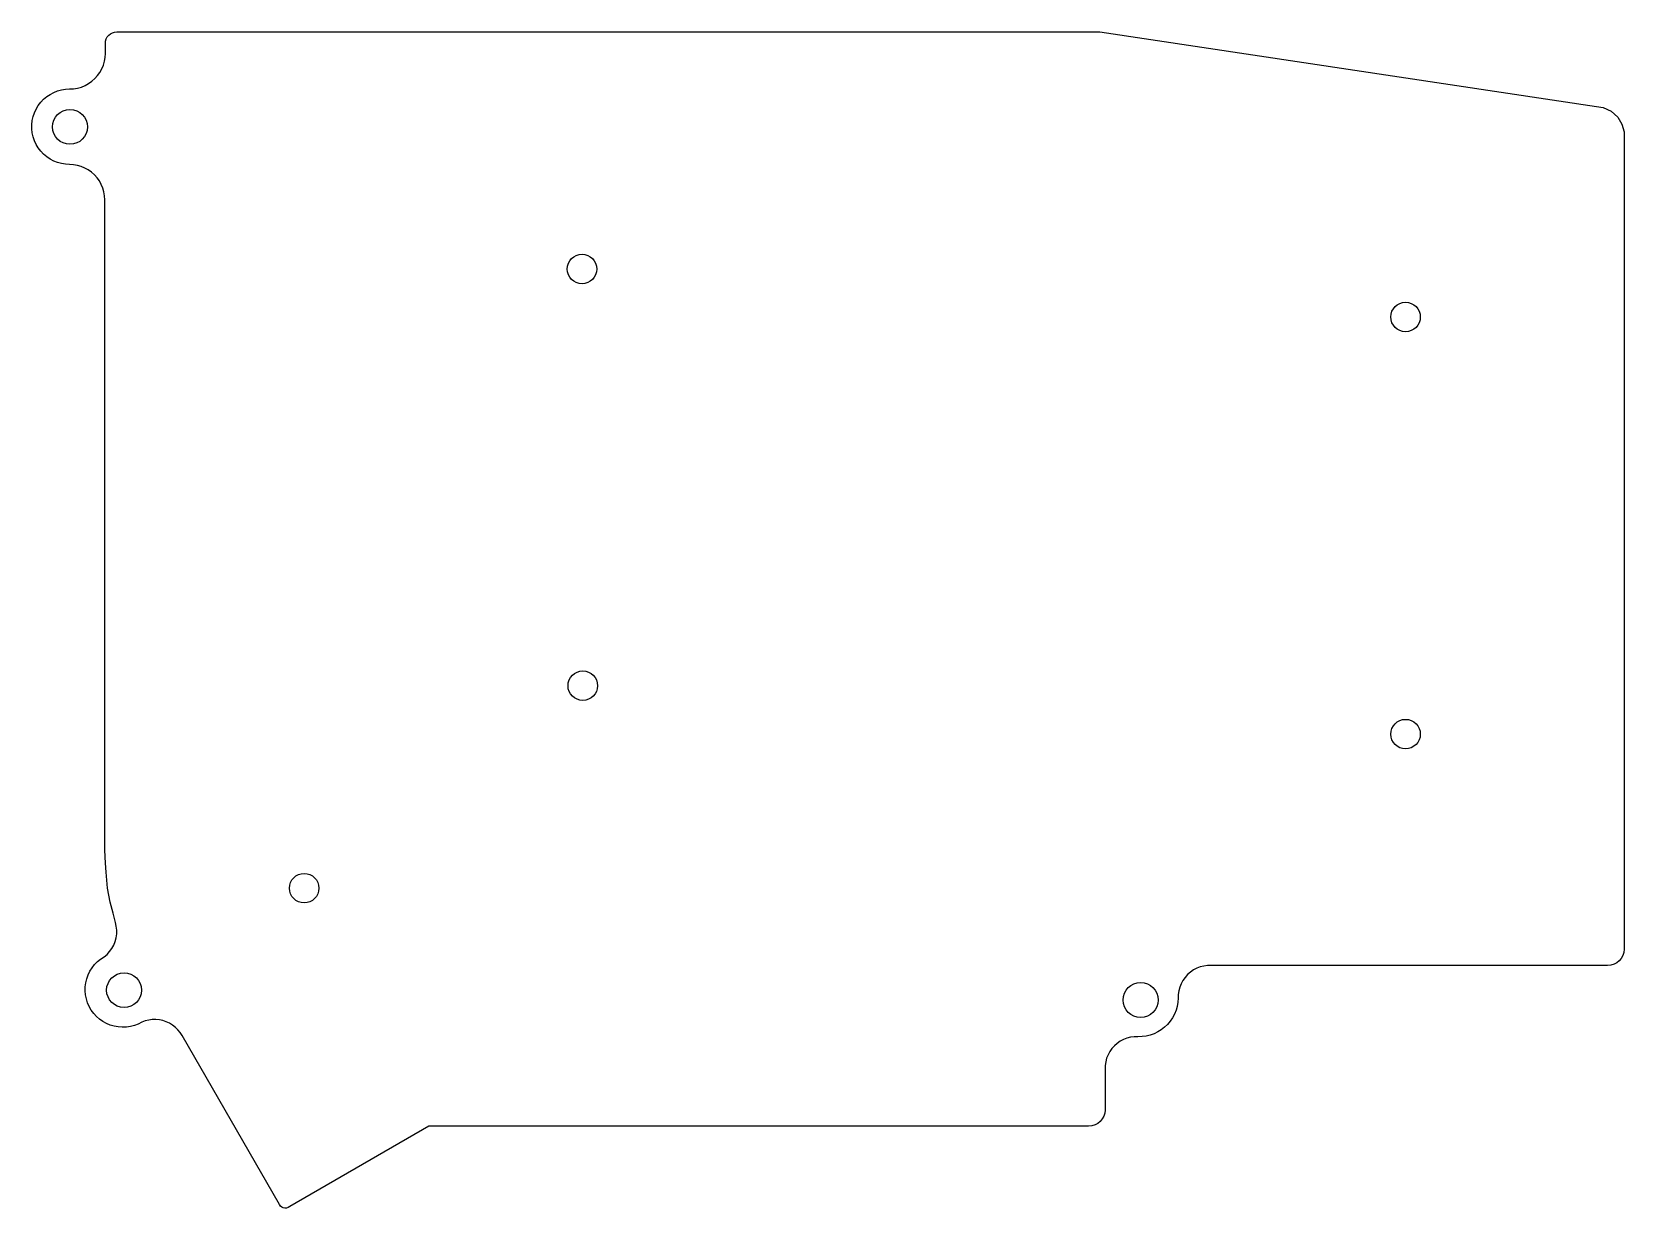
# Model space of a CAD drawing. Extents: x -2 to 144, y -107 to 1.
import ezdxf

# ---------------------------------------------------------------- set-up
doc = ezdxf.new("R2010")
doc.units = 0
doc.layers.get('0').update_dxf_attribs({"linetype": 'continuous'})

# ---------------------------------------------------------------- blocks, each defined once
blk = doc.blocks.new('FACEFEAT')
at = {"color": 0}
for p, q in [((4.64, -0.0541), (4.661983, 0.161525)), ((4.661983, 0.161525), (4.723117, 0.358685)), ((4.723117, 0.358685), (4.819869, 0.537051)), ((4.819869, 0.537051), (4.94803, 0.692417)), ((4.94803, 0.692417), (5.103397, 0.820579)), ((5.103397, 0.820579), (5.281763, 0.91733)), ((5.281763, 0.91733), (5.478922, 0.978465)), ((5.478922, 0.978465), (5.6941, 1)), ((5.6941, 1), (95.6437, 1.0033)), ((95.6437, 1.0033), (141.73522, -5.931055)), ((4.559554, -1.6973), (4.620226, -1.335767)), ((4.620226, -1.335767), (4.6397, -0.9697)), ((4.6397, -0.9697), (4.64, -0.0541)), ((3.928778, -3.00813), (4.141133, -2.709311)), ((4.141133, -2.709311), (4.318473, -2.388471)), ((4.318473, -2.388471), (4.458541, -2.049697)), ((4.458541, -2.049697), (4.559554, -1.6973)), ((0.264413, -4.409728), (0.625437, -4.309491)), ((0.625437, -4.309491), (0.995181, -4.248875)), ((0.995181, -4.248875), (1.369312, -4.22859)), ((1.369312, -4.22859), (1.735446, -4.210329)), ((1.735446, -4.210329), (2.097192, -4.15094)), ((2.097192, -4.15094), (2.449945, -4.051178)), ((2.449945, -4.051178), (2.789215, -3.912313)), ((2.789215, -3.912313), (3.110681, -3.736113)), ((3.110681, -3.736113), (3.410252, -3.52482)), ((3.410252, -3.52482), (3.684113, -3.281125)), ((3.684113, -3.281125), (3.928778, -3.00813)), ((-1.687959, -6.068088), (-1.494791, -5.74704)), ((-1.494791, -5.74704), (-1.268045, -5.44876)), ((-1.268045, -5.44876), (-1.010377, -5.176744)), ((-1.010377, -5.176744), (-0.72481, -4.934181)), ((-0.72481, -4.934181), (-0.414691, -4.723915)), ((-0.414691, -4.723915), (-0.083656, -4.548412)), ((-0.083656, -4.548412), (0.264413, -4.409728)), ((-2.085975, -7.50161), (-2.045465, -7.129126)), ((-2.045465, -7.129126), (-1.96492, -6.763205)), ((-1.96492, -6.763205), (-1.845284, -6.408138)), ((-1.845284, -6.408138), (-1.687959, -6.068088)), ((141.73522, -5.931055), (142.451591, -6.27609)), ((142.451591, -6.27609), (143.07312, -6.8199)), ((143.07312, -6.8199), (143.44142, -7.4549)), ((-2.085975, -7.87629), (-2.085975, -7.50161)), ((-2.045465, -8.248774), (-2.085975, -7.87629)), ((-1.96492, -8.614695), (-2.045465, -8.248774)), ((-1.845284, -8.969762), (-1.96492, -8.614695)), ((143.44142, -7.4549), (143.64462, -8.1661)), ((143.64462, -8.1661), (143.64462, -82.9945)), ((-1.687959, -9.309812), (-1.845284, -8.969762)), ((-1.494791, -9.63086), (-1.687959, -9.309812)), ((-1.268045, -9.92914), (-1.494791, -9.63086)), ((-1.010377, -10.201156), (-1.268045, -9.92914)), ((-0.72481, -10.443719), (-1.010377, -10.201156)), ((-0.414691, -10.653985), (-0.72481, -10.443719)), ((-0.083656, -10.829488), (-0.414691, -10.653985)), ((0.264413, -10.968172), (-0.083656, -10.829488)), ((0.625437, -11.068409), (0.264413, -10.968172)), ((0.995181, -11.129025), (0.625437, -11.068409)), ((1.369312, -11.149312), (0.995181, -11.129025)), ((1.72988, -11.169562), (1.369312, -11.149312)), ((2.085914, -11.230056), (1.72988, -11.169562)), ((2.432936, -11.330033), (2.085914, -11.230056)), ((2.766582, -11.468234), (2.432936, -11.330033)), ((3.082656, -11.642924), (2.766582, -11.468234)), ((3.377184, -11.851904), (3.082656, -11.642924)), ((3.646462, -12.092546), (3.377184, -11.851904)), ((3.887104, -12.361825), (3.646462, -12.092546)), ((4.096083, -12.656354), (3.887104, -12.361825)), ((4.270771, -12.972429), (4.096083, -12.656354)), ((4.408971, -13.306076), (4.270771, -12.972429)), ((4.508947, -13.653098), (4.408971, -13.306076)), ((4.569439, -14.009132), (4.508947, -13.653098)), ((4.5897, -14.3697), (4.569439, -14.009132)), ((4.5847, -73.9267), (4.5897, -14.3697)), ((4.6482, -75.1332), (4.5847, -73.9267)), ((4.7117, -75.9587), (4.6482, -75.1332)), ((4.8387, -77.4192), (4.7117, -75.9587)), ((5.0927, -78.6892), (4.8387, -77.4192)), ((5.3594, -79.7052), (5.0927, -78.6892)), ((5.560654, -80.568732), (5.3594, -79.7052)), ((5.644428, -80.910786), (5.560654, -80.568732)), ((5.685111, -81.260592), (5.644428, -80.910786)), ((5.682076, -81.612742), (5.685111, -81.260592)), ((5.036079, -83.221579), (5.243733, -82.937152)), ((5.243733, -82.937152), (5.41449, -82.629157)), ((5.41449, -82.629157), (5.545712, -82.302354)), ((5.545712, -82.302354), (5.635369, -81.961795)), ((5.635369, -81.961795), (5.682076, -81.612742)), ((143.64462, -82.9945), (143.607072, -83.308331)), ((3.425065, -84.706028), (3.657157, -84.411895)), ((3.657157, -84.411895), (3.919689, -84.144579)), ((3.919689, -84.144579), (4.209584, -83.907215)), ((4.209584, -83.907215), (4.523444, -83.702585)), ((4.523444, -83.702585), (4.794737, -83.478042)), ((4.794737, -83.478042), (5.036079, -83.221579)), ((105.5197, -84.503295), (105.180866, -84.547095)), ((142.12062, -84.50326), (105.5197, -84.503295)), ((142.440015, -84.475388), (142.12062, -84.50326)), ((142.721672, -84.388052), (142.440015, -84.475388)), ((142.97648, -84.249836), (142.721672, -84.388052)), ((143.198432, -84.066748), (142.97648, -84.249836)), ((143.381521, -83.844796), (143.198432, -84.066748)), ((143.519737, -83.589987), (143.381521, -83.844796)), ((143.607072, -83.308331), (143.519737, -83.589987)), ((2.849538, -86.077926), (2.936675, -85.713525)), ((2.936675, -85.713525), (3.0627, -85.360681)), ((3.0627, -85.360681), (3.226136, -85.023531)), ((3.226136, -85.023531), (3.425065, -84.706028)), ((103.264806, -85.864125), (103.102526, -86.164778)), ((103.461467, -85.584749), (103.264806, -85.864125)), ((103.689757, -85.330563), (103.461467, -85.584749)), ((103.946476, -85.105126), (103.689757, -85.330563)), ((104.228031, -84.911596), (103.946476, -85.105126)), ((104.530477, -84.752683), (104.228031, -84.911596)), ((104.849578, -84.630613), (104.530477, -84.752683)), ((105.180866, -84.547095), (104.849578, -84.630613)), ((2.795546, -86.824226), (2.802311, -86.449613)), ((2.829325, -87.197375), (2.795546, -86.824226)), ((2.802311, -86.449613), (2.849538, -86.077926)), ((2.903249, -87.564685), (2.829325, -87.197375)), ((102.842113, -87.151155), (102.834839, -87.492731)), ((102.889689, -86.812831), (102.842113, -87.151155)), ((102.9769, -86.482496), (102.889689, -86.812831)), ((103.102526, -86.164778), (102.9769, -86.482496)), ((3.016454, -87.921848), (2.903249, -87.564685)), ((3.167611, -88.264679), (3.016454, -87.921848)), ((3.354948, -88.589156), (3.167611, -88.264679)), ((3.576269, -88.891477), (3.354948, -88.589156)), ((3.82898, -89.168097), (3.576269, -88.891477)), ((102.634419, -88.605942), (102.491271, -88.956244)), ((102.740094, -88.242575), (102.634419, -88.605942)), ((102.807133, -87.870139), (102.740094, -88.242575)), ((102.834839, -87.492731), (102.807133, -87.870139)), ((4.110117, -89.415772), (3.82898, -89.168097)), ((4.416384, -89.631599), (4.110117, -89.415772)), ((4.744191, -89.813048), (4.416384, -89.631599)), ((5.089695, -89.957991), (4.744191, -89.813048)), ((5.448844, -90.064728), (5.089695, -89.957991)), ((5.817428, -90.13201), (5.448844, -90.064728)), ((6.191126, -90.159045), (5.817428, -90.13201)), ((6.565557, -90.145519), (6.191126, -90.159045)), ((6.93633, -90.091588), (6.565557, -90.145519)), ((7.299098, -89.997887), (6.93633, -90.091588)), ((7.649609, -89.865512), (7.299098, -89.997887)), ((7.983806, -89.696107), (7.649609, -89.865512)), ((8.290629, -89.580992), (7.983806, -89.696107)), ((8.608513, -89.501362), (8.290629, -89.580992)), ((8.933371, -89.458241), (8.608513, -89.501362)), ((9.261021, -89.452186), (8.933371, -89.458241)), ((9.58725, -89.483272), (9.261021, -89.452186)), ((9.90786, -89.551102), (9.58725, -89.483272)), ((10.218727, -89.654801), (9.90786, -89.551102)), ((10.515851, -89.793036), (10.218727, -89.654801)), ((10.79541, -89.964028), (10.515851, -89.793036)), ((11.053807, -90.165578), (10.79541, -89.964028)), ((11.287719, -90.395093), (11.053807, -90.165578)), ((101.581213, -90.152771), (101.281858, -90.384265)), ((101.854677, -89.891199), (101.581213, -90.152771)), ((102.099244, -89.602426), (101.854677, -89.891199)), ((102.312222, -89.289627), (102.099244, -89.602426)), ((102.491271, -88.956244), (102.312222, -89.289627)), ((11.494135, -90.64962), (11.287719, -90.395093)), ((11.670357, -90.925909), (11.494135, -90.64962)), ((20.569537, -106.39785), (11.670357, -90.925909)), ((97.24526, -91.633306), (96.991021, -91.857067)), ((97.52399, -91.440909), (97.24526, -91.633306)), ((97.823362, -91.282533), (97.52399, -91.440909)), ((98.139244, -91.160363), (97.823362, -91.282533)), ((98.467275, -91.076087), (98.139244, -91.160363)), ((98.802927, -91.030868), (98.467275, -91.076087)), ((99.141564, -91.025356), (98.802927, -91.030868)), ((99.519829, -91.014487), (99.141564, -91.025356)), ((99.894876, -90.964063), (99.519829, -91.014487)), ((100.26258, -90.874637), (99.894876, -90.964063)), ((100.618896, -90.747194), (100.26258, -90.874637)), ((100.959905, -90.583135), (100.618896, -90.747194)), ((101.281858, -90.384265), (100.959905, -90.583135)), ((96.28311, -92.998415), (96.195627, -93.325605)), ((96.408366, -92.683744), (96.28311, -92.998415)), ((96.569665, -92.385936), (96.408366, -92.683744)), ((96.764781, -92.109104), (96.569665, -92.385936)), ((96.991021, -91.857067), (96.764781, -92.109104)), ((96.13392, -93.9997), (96.13278, -97.737334)), ((96.147124, -93.660798), (96.13392, -93.9997)), ((96.195627, -93.325605), (96.147124, -93.660798)), ((95.47174, -98.958942), (95.216932, -99.097158)), ((95.693693, -98.775853), (95.47174, -98.958942)), ((95.876781, -98.553901), (95.693693, -98.775853)), ((96.014997, -98.299092), (95.876781, -98.553901)), ((96.102333, -98.017436), (96.014997, -98.299092)), ((96.13278, -97.737334), (96.102333, -98.017436)), ((34.25952, -99.21494), (21.534458, -106.581456)), ((94.63278, -99.21494), (34.25952, -99.21494)), ((94.935276, -99.184493), (94.63278, -99.21494)), ((95.216932, -99.097158), (94.935276, -99.184493)), ((20.674995, -106.532584), (20.569537, -106.39785)), ((20.792028, -106.632232), (20.674995, -106.532584)), ((20.92017, -106.696145), (20.792028, -106.632232)), ((21.058952, -106.723674), (20.92017, -106.696145)), ((21.207906, -106.714168), (21.058952, -106.723674)), ((21.366564, -106.666978), (21.207906, -106.714168)), ((21.534458, -106.581456), (21.366564, -106.666978))]:
    blk.add_line(p, q, dxfattribs=at)
for centre, radius in [((1.3997, -7.6997), 1.6), ((48.26508, -20.71878), 1.35), ((123.6397, -25.1097), 1.35), ((48.3362, -58.8772), 1.35), ((123.6397, -63.3097), 1.35), ((22.8346, -77.4192), 1.35), ((6.3597, -86.7597), 1.6), ((99.3897, -87.6597), 1.6)]:
    blk.add_circle(centre, radius, dxfattribs=at)

msp = doc.modelspace()

# ---------------------------------------------------------------- block references
at = {"color": 0}
msp.add_blockref('FACEFEAT', (0, 0), dxfattribs=at)

doc.saveas('drawing.dxf')
